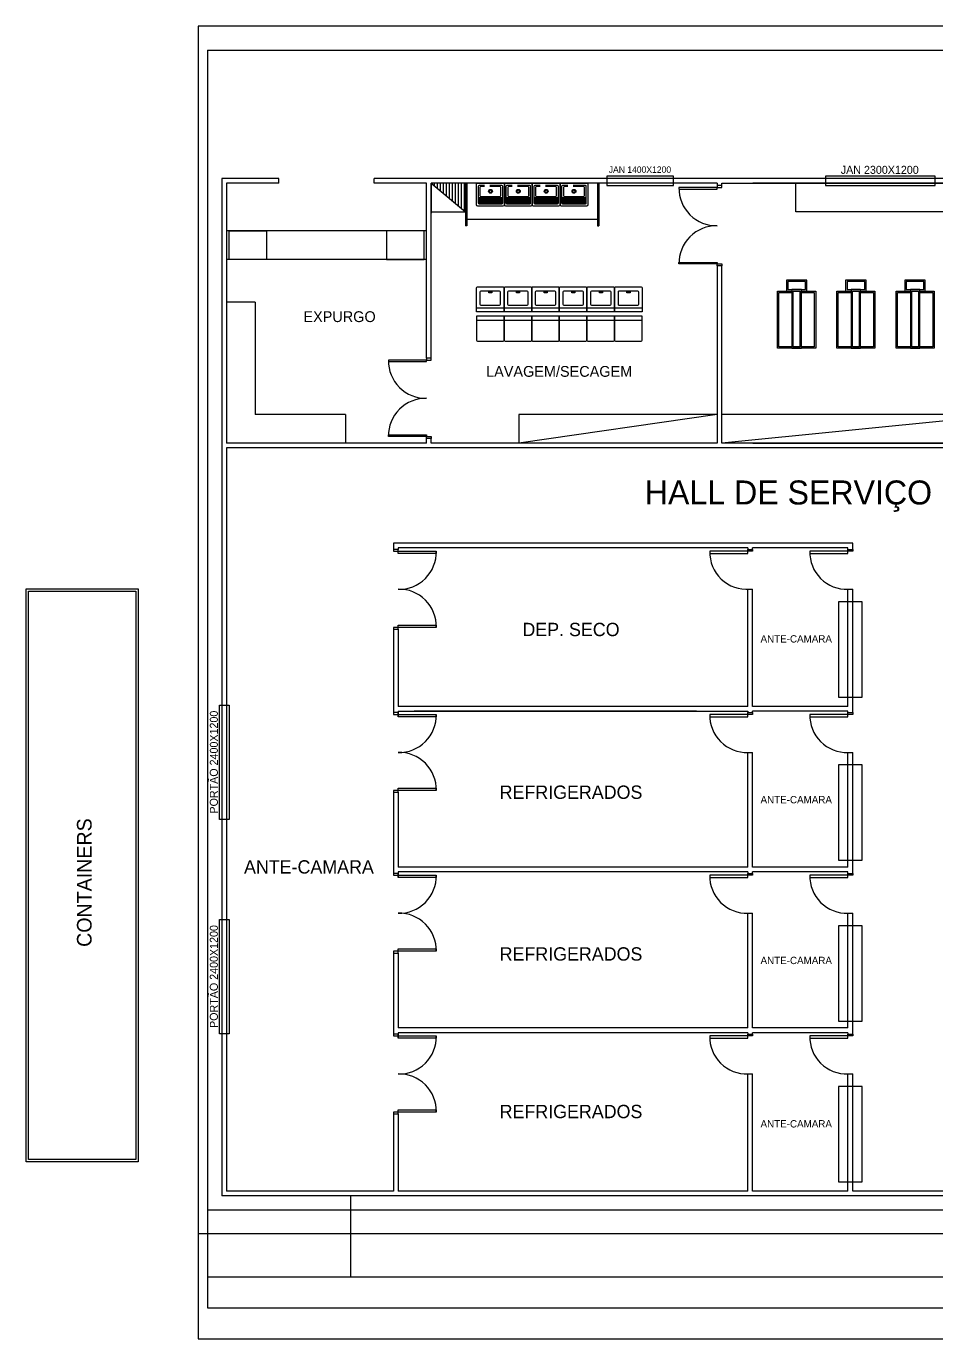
# Model space of a CAD drawing. Header units: millimetres. Extents: x -18806 to 201070, y -25046 to 92854.
# Drawn here: x 52294 to 71409, y 64984 to 92543 of the extents above; entities that cross this region are included whole.
import ezdxf
from ezdxf.enums import TextEntityAlignment as Align

# ---------------------------------------------------------------- set-up
doc = ezdxf.new("R2010")
doc.units = ezdxf.units.MM
doc.header["$LTSCALE"] = 50
for name, color, linetype in [('3', 3, 'Continuous'), ('AR APPL SPEC', 14, 'Continuous'), ('AR APPLIANCE', 1, 'Continuous')]:
    doc.layers.add(name, color=color, linetype=linetype)
doc.styles.add('1', font='stylu.ttf', dxfattribs={"width": 0.75, "height": 0.35})
doc.styles.add('2', font='stylu.ttf', dxfattribs={"height": 0.35})
doc.styles.get("Standard").update_dxf_attribs({"font": 'sanss___.ttf'})
doc.dimstyles.new('1', dxfattribs={"dimtxt": 0.2, "dimasz": 0.1, "dimexe": 0.1, "dimexo": 0.9, "dimgap": 0.1, "dimtad": 1, "dimzin": 0, "dimdsep": 46, "dimtxsty": '1', "dimsah": 1, "dimcen": -0.1, "dimclrt": 1, "dimadec": 0, "dimazin": 0, "dimtfac": 1, "dimtmove": 0, "dimatfit": 1, "dimfxl": 0, "dimtolj": 1, "dimtzin": 0, "dimarcsym": 0})

# ---------------------------------------------------------------- blocks, each defined once
blk = doc.blocks.new('*D148')
at = {"color": 0, "lineweight": -2}
for p, q in [((55900.80850625255, 67184.10221376408), (55900.80850625255, 64984.07884255012)), ((113170.8085062524, 67184.10221376408), (113170.8085062524, 64984.07884255012)), ((55901.00850625255, 64984.17884255012), (113170.6085062524, 64984.17884255012))]:
    blk.add_line(p, q, dxfattribs=at)
at = {"color": 0}
for points in [[(55901.00850625255, 64984.21217588345), (55901.00850625255, 64984.14550921679), (55900.80850625255, 64984.17884255012)], [(113170.6085062524, 64984.21217588345), (113170.6085062524, 64984.14550921679), (113170.8085062524, 64984.17884255012)]]:
    blk.add_solid(points, dxfattribs=at)
at = {"layer": 'Defpoints', "color": 0}
for p in [(55900.80850625255, 67185.00221376408), (113170.8085062524, 67185.00221376408), (113170.8085062524, 64984.17884255012)]:
    blk.add_point(p, dxfattribs=at)
at = {"color": 7, "insert": (84535.80850625246, 64984.46767856769), "char_height": 0.35, "attachment_point": 5, "style": '1'}
blk.add_mtext('\\A1;57270.00', dxfattribs=at)
blk = doc.blocks.new('*D149')
at = {"color": 0, "lineweight": -2}
for p, q in [((56100.80850625249, 67684.10221376408), (56100.80850625249, 65635.04462546263)), ((112970.8085062524, 67684.10221376408), (112970.8085062524, 65635.04462546263)), ((56101.00850625249, 65635.14462546264), (112970.6085062524, 65635.14462546264))]:
    blk.add_line(p, q, dxfattribs=at)
at = {"color": 0}
for points in [[(56101.00850625249, 65635.17795879598), (56101.00850625249, 65635.1112921293), (56100.80850625249, 65635.14462546264)], [(112970.6085062524, 65635.17795879598), (112970.6085062524, 65635.1112921293), (112970.8085062524, 65635.14462546264)]]:
    blk.add_solid(points, dxfattribs=at)
at = {"layer": 'Defpoints', "color": 0}
for p in [(56100.80850625249, 67685.00221376408), (112970.8085062524, 67685.00221376408), (112970.8085062524, 65635.14462546264)]:
    blk.add_point(p, dxfattribs=at)
at = {"color": 7, "insert": (84535.80850625243, 65635.4334614802), "char_height": 0.35, "attachment_point": 5, "style": '1'}
blk.add_mtext('\\A1;56870.00', dxfattribs=at)
blk = doc.blocks.new('*D150')
at = {"color": 0, "lineweight": -2}
for p, q in [((59100.80850625249, 67980.02730303151), (59100.80850625249, 66278.23863938903)), ((109970.8085062525, 67980.02730303151), (109970.8085062525, 66278.23863938903)), ((109970.6085062525, 66278.33863938904), (59101.00850625249, 66278.33863938904))]:
    blk.add_line(p, q, dxfattribs=at)
at = {"color": 0}
for points in [[(59101.00850625249, 66278.37197272238), (59101.00850625249, 66278.3053060557), (59100.80850625249, 66278.33863938904)], [(109970.6085062525, 66278.37197272238), (109970.6085062525, 66278.3053060557), (109970.8085062525, 66278.33863938904)]]:
    blk.add_solid(points, dxfattribs=at)
at = {"layer": 'Defpoints', "color": 0}
for p in [(59100.80850625249, 67980.92730303151), (109970.8085062525, 67980.92730303151), (59100.80850625249, 66278.33863938904)]:
    blk.add_point(p, dxfattribs=at)
at = {"color": 7, "insert": (84535.80850625249, 66278.62747540661), "char_height": 0.35, "attachment_point": 5, "style": '1'}
blk.add_mtext('\\A1;50870.00', dxfattribs=at)
blk = doc.blocks.new('*D151')
at = {"color": 0, "lineweight": -2}
for p, q in [((56100.80850625249, 66279.23863938903), (56100.80850625249, 66278.43863938905)), ((59100.60850625249, 66278.33863938904), (56101.00850625249, 66278.33863938904)), ((59100.80850625249, 66279.23863938903), (59100.80850625249, 66278.43863938905))]:
    blk.add_line(p, q, dxfattribs=at)
at = {"color": 0}
for points in [[(56101.00850625249, 66278.37197272238), (56101.00850625249, 66278.3053060557), (56100.80850625249, 66278.33863938904)], [(59100.60850625249, 66278.37197272238), (59100.60850625249, 66278.3053060557), (59100.80850625249, 66278.33863938904)]]:
    blk.add_solid(points, dxfattribs=at)
at = {"layer": 'Defpoints', "color": 0}
for p in [(56100.80850625249, 66278.33863938904), (56100.80850625249, 66278.33863938904), (59100.80850625249, 66278.33863938904)]:
    blk.add_point(p, dxfattribs=at)
at = {"color": 7, "insert": (57600.80850625249, 66278.6211979542), "char_height": 0.35, "attachment_point": 5, "style": '1'}
blk.add_mtext('\\A1;3000.00', dxfattribs=at)
blk = doc.blocks.new('A$C7C906D98')
at = {"layer": 'AR APPLIANCE'}
for p, q in [((-2.856153741959133e-06, 0.5599394705126315), (-2.856153741959133e-06, 0.01999886623400471)), ((0.5197965286035924, 0.5799394705126133), (0.01999714384623985, 0.5799394705126133)), ((0.4398968362247615, 0.5799394705126133), (0.4398968362247615, -1.133765977101575e-06)), ((0.5197965286035924, -1.133765977101575e-06), (0.5197965286035924, 0.5799394705126133)), ((0.09951124203098516, 0.3194962339132417), (0.09951124203098516, 0.2546058383102263)), ((0.1254603680188211, 0.3194962339132417), (0.09951124203098516, 0.3194962339132417)), ((0.1254603680188211, 0.2546058383102263), (0.1254603680188211, 0.3194962339132417)), ((0.09951124203098516, 0.2546058383102263), (0.1254603680188211, 0.2546058383102263)), ((0.01999714384623985, -1.133765977101575e-06), (0.5197965286035924, -1.133765977101575e-06))]:
    blk.add_line(p, q, dxfattribs=at)
blk.add_lwpolyline([(0.3879985842488622, 0.09999886623393195), (0.3879985842488622, 0.4799394705127042, 0.4142135623730951), (0.3679985842488804, 0.4999394705126861), (0.09999714384616709, 0.4999394705126861, 0.4142135623730989), (0.07999714384618528, 0.4799394705127042), (0.07999714384618528, 0.09999886623393195, 0.4142135623730935), (0.09999714384616709, 0.07999886623395014), (0.3679985842488804, 0.07999886623395014, 0.4142135623730951)], format="xyb", close=True, dxfattribs=at)
for centre, start, end in [((0.01999714384623985, 0.5599394705126315), 90, 180), ((0.01999714384623985, 0.01999886623400471), 180, 270)]:
    blk.add_arc(centre, 0.01999999999998181, start, end, dxfattribs=at)
at = {"layer": 'AR APPL SPEC', "flags": 9}
for tag, p in [('COLOR', (0.2260744239952146, 0.2837800947816049)), ('DESCRIPTION', (0.2449319305758308, 0.2837800947816049)), ('MFR', (0.2637894371564471, 0.2837800947816049))]:
    blk.add_attdef(tag, text='', height=0.01499999999998636, rotation=270, dxfattribs=at).set_placement(p, align=Align.CENTER)
blk = doc.blocks.new('A$C46325F95')
at = {"layer": 'AR APPLIANCE'}
for p, q in [((-2.856153741959133e-06, 0.5599411320632726), (-2.856153741959133e-06, 0.02000052778464578)), ((0.5197965286035924, 0.5799411320632544), (0.01999714384623985, 0.5799411320632544)), ((0.4398968362247615, 0.5799411320632544), (0.4398968362247615, 5.277846639728523e-07)), ((0.5197965286035924, 5.277846639728523e-07), (0.5197965286035924, 0.5799411320632544)), ((0.01999714384623985, 5.277846639728523e-07), (0.5197965286035924, 5.277846639728523e-07))]:
    blk.add_line(p, q, dxfattribs=at)
for centre, start, end in [((0.01999714384623985, 0.5599411320632726), 90, 180), ((0.01999714384623985, 0.02000052778464578), 180, 270)]:
    blk.add_arc(centre, 0.01999999999998181, start, end, dxfattribs=at)
blk = doc.blocks.new('A$C390A3152')
at = {"layer": '3', "color": 1}
for p, q in [((0.06099870183834355, 0.1675006794903879), (0.06099870183834355, 0.1755006794904261)), ((0.2904987018382599, 0.1755006794904261), (0.2904987018382599, 0.1675006794903879)), ((0.3009987018383526, 0.1675006794903879), (0.3009987018383526, 0.1755006794904261)), ((0.5274987018383399, 0.1645006794904589), (0.3039987018382817, 0.1645006794904589)), ((0.530498701838269, 0.1755006794904261), (0.530498701838269, 0.1675006794903879))]:
    blk.add_line(p, q, dxfattribs=at)
for points in [[(0.5599987018383672, 6.794904834350746e-07), (0.02999870183839448, 6.794904834350746e-07, -0.414213562373095), (-1.298161578233703e-06, 0.03000067949045615), (-1.298161578233703e-06, 0.4750006794903925, -0.414213562373095), (0.009998701838412671, 0.4850006794903834), (0.579998701838349, 0.4850006794903834, -0.414213562373095), (0.5899987018383399, 0.4750006794903925), (0.5899987018383399, 0.03000067949045615, -0.414213562373095)], [(0.2874987018383308, 0.1445006794904771), (0.06399870183827261, 0.1445006794904771, -0.414213562373095), (0.06099870183834355, 0.1475006794904061), (0.06099870183834355, 0.1555006794904443, -0.414213562373095), (0.06399870183827261, 0.1585006794904871), (0.2874987018383308, 0.1585006794904871, -0.414213562373095), (0.2904987018382599, 0.1555006794904443), (0.2904987018382599, 0.1475006794904061, -0.414213562373095)], [(0.2874987018383308, 0.1245006794903816), (0.06399870183827261, 0.1245006794903816, -0.414213562373095), (0.06099870183834355, 0.1275006794904243), (0.06099870183834355, 0.1355006794904625, -0.414213562373095), (0.06399870183827261, 0.1385006794903916), (0.2874987018383308, 0.1385006794903916, -0.414213562373095), (0.2904987018382599, 0.1355006794904625), (0.2904987018382599, 0.1275006794904243, -0.414213562373095)], [(0.2874987018383308, 0.1045006794903998), (0.06399870183827261, 0.1045006794903998, -0.414213562373095), (0.06099870183834355, 0.1075006794904425), (0.06099870183834355, 0.1155006794904807, -0.414213562373095), (0.06399870183827261, 0.1185006794904098), (0.2874987018383308, 0.1185006794904098, -0.414213562373095), (0.2904987018382599, 0.1155006794904807), (0.2904987018382599, 0.1075006794904425, -0.414213562373095)], [(0.2874987018383308, 0.08450067949041795), (0.06399870183827261, 0.08450067949041795, -0.414213562373095), (0.06099870183834355, 0.0875006794904607), (0.06099870183834355, 0.09550067949038521, -0.414213562373095), (0.06399870183827261, 0.09850067949042796), (0.2874987018383308, 0.09850067949042796, -0.414213562373095), (0.2904987018382599, 0.09550067949038521), (0.2904987018382599, 0.0875006794904607, -0.414213562373095)], [(0.2874987018383308, 0.06450067949043614), (0.06399870183827261, 0.06450067949043614, -0.414213562373095), (0.06099870183834355, 0.06750067949047889), (0.06099870183834355, 0.0755006794904034, -0.414213562373095), (0.06399870183827261, 0.07850067949044615), (0.2874987018383308, 0.07850067949044615, -0.414213562373095), (0.2904987018382599, 0.0755006794904034), (0.2904987018382599, 0.06750067949047889, -0.414213562373095)], [(0.2874987018383308, 0.04450067949045433), (0.06399870183827261, 0.04450067949045433, -0.414213562373095), (0.06099870183834355, 0.04750067949038339), (0.06099870183834355, 0.05550067949042159, -0.414213562373095), (0.06399870183827261, 0.05850067949046434), (0.2874987018383308, 0.05850067949046434, -0.414213562373095), (0.2904987018382599, 0.05550067949042159), (0.2904987018382599, 0.04750067949038339, -0.414213562373095)], [(0.5274987018383399, 0.1445006794904771), (0.3039987018382817, 0.1445006794904771, -0.414213562373095), (0.3009987018383526, 0.1475006794904061), (0.3009987018383526, 0.1555006794904443, -0.414213562373095), (0.3039987018382817, 0.1585006794904871), (0.5274987018383399, 0.1585006794904871, -0.414213562373095), (0.530498701838269, 0.1555006794904443), (0.530498701838269, 0.1475006794904061, -0.414213562373095)], [(0.5274987018383399, 0.1245006794903816), (0.3039987018382817, 0.1245006794903816, -0.414213562373095), (0.3009987018383526, 0.1275006794904243), (0.3009987018383526, 0.1355006794904625, -0.414213562373095), (0.3039987018382817, 0.1385006794903916), (0.5274987018383399, 0.1385006794903916, -0.414213562373095), (0.530498701838269, 0.1355006794904625), (0.530498701838269, 0.1275006794904243, -0.414213562373095)], [(0.5274987018383399, 0.1045006794903998), (0.3039987018382817, 0.1045006794903998, -0.414213562373095), (0.3009987018383526, 0.1075006794904425), (0.3009987018383526, 0.1155006794904807, -0.414213562373095), (0.3039987018382817, 0.1185006794904098), (0.5274987018383399, 0.1185006794904098, -0.414213562373095), (0.530498701838269, 0.1155006794904807), (0.530498701838269, 0.1075006794904425, -0.414213562373095)], [(0.5274987018383399, 0.08450067949041795), (0.3039987018382817, 0.08450067949041795, -0.414213562373095), (0.3009987018383526, 0.0875006794904607), (0.3009987018383526, 0.09550067949038521, -0.414213562373095), (0.3039987018382817, 0.09850067949042796), (0.5274987018383399, 0.09850067949042796, -0.414213562373095), (0.530498701838269, 0.09550067949038521), (0.530498701838269, 0.0875006794904607, -0.414213562373095)], [(0.5274987018383399, 0.06450067949043614), (0.3039987018382817, 0.06450067949043614, -0.414213562373095), (0.3009987018383526, 0.06750067949047889), (0.3009987018383526, 0.0755006794904034, -0.414213562373095), (0.3039987018382817, 0.07850067949044615), (0.5274987018383399, 0.07850067949044615, -0.414213562373095), (0.530498701838269, 0.0755006794904034), (0.530498701838269, 0.06750067949047889, -0.414213562373095)], [(0.5274987018383399, 0.04450067949045433), (0.3039987018382817, 0.04450067949045433, -0.414213562373095), (0.3009987018383526, 0.04750067949038339), (0.3009987018383526, 0.05550067949042159, -0.414213562373095), (0.3039987018382817, 0.05850067949046434), (0.5274987018383399, 0.05850067949046434, -0.414213562373095), (0.530498701838269, 0.05550067949042159), (0.530498701838269, 0.04750067949038339, -0.414213562373095)]]:
    blk.add_lwpolyline(points, format="xyb", close=True, dxfattribs=at)
for points in [[(0.03999870183838539, 0.2081277409985773), (0.03999870183838539, 0.425000679490438, -0.414213562373095), (0.0599987018383672, 0.4450006794904198), (0.1661027713198564, 0.4450006794904198)], [(0.2815693027598627, 0.4200006794904425), (0.4899987018384309, 0.4200006794904425, -0.414213562373095), (0.5099987018384127, 0.4000006794904607), (0.5099987018384127, 0.220000679490397, -0.414213562373095), (0.4899987018384309, 0.2000006794904152), (0.09999870183833082, 0.2000006794904152, -0.414213562373095), (0.079998701838349, 0.220000679490397), (0.079998701838349, 0.4000006794904607, -0.414213562373095), (0.09999870183833082, 0.4200006794904425), (0.1661027713198564, 0.4200006794904425)], [(0.2815693027598627, 0.4450006794904198), (0.5299987018383945, 0.4450006794904198, -0.414213562373095), (0.5499987018383763, 0.425000679490438), (0.5499987018383763, 0.2081277409985773)], [(0.5499987018383763, 0.2066277409986128), (0.5499987018383763, 0.1885006794904598, -0.414213562373095), (0.5399987018383854, 0.1785006794904689), (0.5274987018383399, 0.1785006794904689), (0.06399870183827261, 0.1785006794904689), (0.04999870183837629, 0.1785006794904689, -0.414213562373095), (0.03999870183838539, 0.1885006794904598), (0.03999870183838539, 0.2066277409986128)], [(0.5299987018383945, 0.04000067949044706), (0.0599987018383672, 0.04000067949044706, -0.414213562373095), (0.03999870183838539, 0.06000067949042887), (0.03999870183838539, 0.1800006794904334, -0.414213562373095)], [(0.5499987018383763, 0.1800006794904334), (0.5499987018383763, 0.06000067949042887, -0.414213562373095), (0.5299987018383945, 0.04000067949044706)]]:
    blk.add_lwpolyline(points, format="xyb", dxfattribs=at)
blk.add_lwpolyline([(0.2874987018383308, 0.1645006794904589), (0.06399870183827261, 0.1645006794904589)], dxfattribs=at)
for radius in [0.04000000000000001, 0.028]:
    blk.add_circle((0.2949987018382672, 0.3150006794904243), radius, dxfattribs=at)
for centre, start, end in [((0.06399870183827261, 0.1755006794904261), 90, 180), ((0.06399870183827261, 0.1675006794903879), 180, 270), ((0.2874987018382171, 0.1755006794904261), 0, 90), ((0.2874987018382171, 0.1675006794903879), 270, 0), ((0.3039987018382817, 0.1755006794904261), 90, 180), ((0.3039987018382817, 0.1675006794903879), 180, 270), ((0.5274987018382262, 0.1755006794904261), 0, 90), ((0.5274987018382262, 0.1675006794903879), 270, 0)]:
    blk.add_arc(centre, 0.003, start, end, dxfattribs=at)
blk = doc.blocks.new('A$C07E63663')
at = {"color": 5, "rotation": 180}
for p in [(0.5900018200238719, 0.4850021068588148), (1.18000182002379, 0.4850021068588148)]:
    blk.add_blockref('A$C390A3152', p, dxfattribs=at)

msp = doc.modelspace()

# ---------------------------------------------------------------- hatches: boundary and pattern name
h = msp.add_hatch()
h.set_pattern_fill('ANSI31', color=2, scale=20, angle=315.0000000000002, style=0)
h.set_pattern_definition([(270, (-279879.0788656506, 202729.2247425575), (-63.49999999999767, 0), [])])
h.paths.add_polyline_path([(60797.74961231899, 89246.16183107352), (61516.46497655107, 89246.16183107303), (61516.46497655107, 88646.16183107306)])

# ---------------------------------------------------------------- linework, layer by layer
at = {"color": 6}
for p, q in [((55900.80850625243, 92543.00221376395), (55900.80850625255, 67185.00221376408)), ((113170.8085062524, 92543.00221376395), (55900.80850625243, 92543.00221376395)), ((66361.8085062525, 78162.55221376402), (60439.80850625259, 78162.55221376402)), ((113170.8085062524, 67185.00221376408), (55900.80850625255, 67185.00221376408))]:
    msp.add_line(p, q, dxfattribs=at)
at = {"color": 3}
for p, q in [((56100.80850625249, 92043.00221376395), (112970.8085062524, 92043.00221376395)), ((56100.80850625249, 92043.00221376395), (56100.80850625249, 67685.00221376408)), ((112970.8085062524, 67685.00221376408), (56100.80850625249, 67685.00221376408))]:
    msp.add_line(p, q, dxfattribs=at)
at = {"color": 5}
for p, q in [((56400.80850625249, 89346.16183107268), (56400.80850625249, 67985.00221376408)), ((57599.27905928563, 89346.16183107268), (56400.80850625249, 89346.16183107268)), ((57599.27905928563, 89246.16183107306), (57599.27905928563, 89346.16183107268)), ((73615.14926597792, 89346.16183107268), (59599.27905928563, 89346.16183107268)), ((59599.27905928563, 89246.16183107306), (59599.27905928563, 89346.16183107268)), ((56500.80850625252, 89246.16183107306), (56500.80850625252, 83788.402213764)), ((57599.27905928563, 89246.16183107306), (56500.80850625252, 89246.16183107306)), ((60697.7496123189, 89246.16183107306), (59599.27905928563, 89246.16183107306)), ((60697.7496123189, 85572.8143656821), (60697.74961231863, 89246.16183107346)), ((60797.74961231893, 89246.16183107306), (60797.74961231893, 88621.06789794983)), ((66797.20837991576, 89246.16183107306), (60797.74961231893, 89246.16183107306)), ((61290.09015203947, 89246.16183107306), (60797.74961231893, 89246.16183107306)), ((60797.74961231915, 85572.8143656821), (60797.74961231864, 89246.16183107346)), ((66797.20837991576, 89246.16183107306), (66797.20837991552, 89196.16183107306)), ((66897.20837991577, 89196.16183107306), (66897.20837991577, 89246.16183107308)), ((66897.20837991577, 89246.16183107268), (72837.20837991634, 89246.16183107268)), ((72897.20837991634, 89246.16183107265), (67549.54891963663, 89246.16183107265)), ((66797.20837991552, 87511.74967915539), (66797.20837991609, 83788.40221376444)), ((66897.20837991606, 83788.40221376444), (66897.20837991577, 87511.74967915539)), ((60697.7496123189, 83788.4022137644), (56500.80850625252, 83788.402213764)), ((60697.7496123189, 83788.4022137644), (60697.7496123189, 83888.4022137644)), ((60797.74961231893, 83788.40221376444), (60797.74961231915, 83888.4022137644)), ((66797.20837991535, 83788.40221376426), (60797.74961231893, 83788.4022137645)), ((72897.20837991606, 83788.402213764), (66897.2083799143, 83788.40221376426)), ((56500.80850625252, 83688.402213764), (56500.80850625252, 68085.00221376408)), ((73615.14926597792, 83688.402213764), (56500.80850625252, 83688.4022137642)), ((67443.80850625245, 81588.40221376403), (60100.80850625254, 81588.40221376403)), ((69543.80850625246, 81588.40221376403), (67543.80850625246, 81588.40221376403)), ((67543.80850625246, 81556.05431847472), (67543.80850625236, 81588.402213764)), ((69543.80850625246, 81556.05431847472), (69543.80850625246, 81588.40221376403)), ((67443.80850625239, 78262.55221376405), (67443.80850625233, 80720.69514136895)), ((67452.72349057322, 80722.71866405432), (67543.80850625236, 80722.71866405432)), ((67543.8085062524, 78262.55221376405), (67543.8085062524, 80722.71866405432)), ((69543.80850625246, 78262.55221376402), (69543.80850625246, 80720.69514136895)), ((69543.80850625246, 80720.69514136895), (69643.80850625249, 80720.69514136895)), ((67443.80850625245, 78262.55221376402), (60100.80850625254, 78262.55221376402)), ((60100.80850625254, 78162.55221376402), (67443.80850625245, 78162.55221376402)), ((60439.80850625259, 78162.55221376402), (60439.80850625259, 78162.55221376402)), ((69543.80850625246, 78262.55221376402), (67543.80850625246, 78262.55221376402)), ((69543.80850625246, 78162.55221376402), (67543.80850625246, 78162.55221376402)), ((67543.80850625246, 78130.20431847469), (67543.80850625236, 78162.55221376396)), ((69543.80850625246, 78130.20431847469), (69543.80850625246, 78162.55221376402)), ((67443.80850625239, 74886.70221376402), (67443.80850625233, 77294.84514136892)), ((67452.72349057322, 77296.86866405429), (67543.80850625236, 77296.86866405429)), ((67543.8085062524, 74886.70221376402), (67543.8085062524, 77296.86866405429)), ((69543.80850625246, 74886.70221376402), (69543.80850625246, 77294.84514136892)), ((69543.80850625246, 77294.84514136892), (69643.80850625249, 77294.84514136892)), ((67443.80850625245, 74886.70221376402), (60100.80850625254, 74886.70221376403)), ((67443.80850625245, 74786.702213764), (60100.80850625254, 74786.702213764)), ((69543.80850625246, 74886.70221376402), (67543.80850625246, 74886.70221376402)), ((69543.80850625246, 74786.702213764), (67543.80850625246, 74786.702213764)), ((67543.80850625246, 74754.35431847468), (67543.80850625236, 74786.70221376396)), ((69543.80850625246, 74754.35431847468), (69543.80850625246, 74786.702213764)), ((67443.80850625239, 71510.85221376405), (67443.80850625233, 73918.99514136891)), ((67452.72349057322, 73921.01866405428), (67543.80850625236, 73921.01866405428)), ((67543.8085062524, 71510.85221376407), (67543.8085062524, 73921.01866405428)), ((69543.80850625246, 71510.85221376407), (69543.80850625246, 73918.99514136891)), ((69543.80850625246, 73918.99514136891), (69643.80850625249, 73918.99514136891)), ((67443.80850625245, 71510.85221376405), (60100.80850625254, 71510.85221376407)), ((67443.80850625245, 71410.85221376404), (60100.80850625254, 71410.85221376404)), ((69543.80850625246, 71510.85221376407), (67543.80850625246, 71510.85221376407)), ((69543.80850625246, 71410.85221376404), (67543.80850625246, 71410.85221376404)), ((67543.80850625252, 71378.50431847473), (67543.8085062524, 71410.85221376401)), ((69543.80850625246, 71410.85221376404), (69543.80850625246, 71378.50431847473)), ((67443.80850625245, 68085.00221376405), (67443.80850625239, 70543.14514136895)), ((67452.72349057328, 70545.16866405433), (67543.8085062524, 70545.16866405433)), ((67543.80850625246, 68085.00221376405), (67543.80850625246, 70545.16866405433)), ((69543.80850625246, 68085.00221376409), (69543.80850625246, 70543.14514136895)), ((69543.80850625246, 70543.14514136895), (69643.80850625249, 70543.14514136895)), ((60000.80850625252, 68085.00221376408), (56500.80850625252, 68085.00221376408)), ((67443.80850625245, 68085.00221376408), (60100.80850625254, 68085.00221376408)), ((69543.80850625246, 68085.00221376409), (67543.80850625246, 68085.00221376409)), ((71643.80850625249, 68085.00221376409), (69643.80850625249, 68085.00221376409)), ((71643.80850625249, 67985.00221376408), (56400.80850625249, 67985.00221376408))]:
    msp.add_line(p, q, dxfattribs=at)
at = {"color": 1}
msp.add_line((61546.4649765511, 88494.8422653628), (64284.68914084262, 88494.8422653628), dxfattribs=at)
at = {"color": 2}
for p, q in [((61546.4649765511, 88348.89538439247), (61516.46497655113, 88348.89538439247)), ((64284.68914084262, 88348.89538439247), (64314.6891408426, 88348.89538439247)), ((57100.80850625254, 86746.16183107259), (56500.80850625252, 86746.16183107259)), ((57100.80850625259, 86746.16183107259), (57100.80850625254, 84388.4022137644)), ((58997.74961231892, 84388.40221376426), (57100.80850625254, 84388.4022137644)), ((58997.74961231892, 84388.40221376426), (58997.74961231892, 83788.40221376435)), ((66797.20837991597, 84388.40221376446), (62631.58306416974, 83788.40221376438)), ((72897.20837991618, 84388.402213764), (66897.208379916, 84388.402213764)), ((72897.20837991618, 84388.402213764), (66897.20837991606, 83788.40221376444)), ((67549.54891963686, 83788.402213764), (72897.20837991612, 83788.40221376371))]:
    msp.add_line(p, q, dxfattribs=at)
at = {"color": 3}
for points in [[(64480.05964042876, 89396.16183107306), (64480.05964042876, 89196.16183107306), (65880.05964042881, 89196.16183107306), (65880.05964042881, 89396.16183107306)], [(69073.37864977645, 89396.1618310727), (69073.37864977645, 89196.1618310727), (71373.37864977647, 89196.1618310727), (71373.37864977647, 89396.1618310727)], [(56550.80850625254, 75888.75981452712), (56350.80850625254, 75888.75981452712), (56350.80850625254, 78288.75981452712), (56550.80850625254, 78288.75981452712)], [(56550.80850625254, 71386.8810141456), (56350.80850625254, 71386.8810141456), (56350.80850625254, 73786.8810141456), (56550.80850625254, 73786.8810141456)]]:
    msp.add_lwpolyline(points, close=True, dxfattribs=at)
at = {"color": 5}
for points in [[(66160.24961231866, 89246.16183107306), (60797.74961231893, 89246.16183107306)], [(69643.80850625249, 81556.05431847472), (69643.80850625249, 81688.40221376403), (69643.80850625249, 81688.40221376403), (60000.80850625252, 81688.40221376403)], [(60000.80850625252, 81688.40221376403), (60000.80850625252, 81556.0543184747)], [(60100.80850625254, 81588.40221376409), (60100.80850625254, 81556.0543184747)], [(67443.80850625245, 81588.40221376403), (67443.80850625245, 81556.05431847472)], [(69643.80850625249, 78130.20431847469), (69643.80850625249, 80720.69514136895)], [(60000.80850625252, 79885.33596426304), (60000.80850625252, 78130.20431847472)], [(60100.80850625254, 79885.33596426304), (60100.80850625254, 78262.55221376408)], [(60100.80850625254, 78162.55221376405), (60100.80850625254, 78044.84514136889)], [(67443.80850625245, 78162.55221376402), (67443.80850625245, 78130.20431847469)], [(69643.80850625249, 74718.99514136887), (69643.80850625249, 77294.84514136892)], [(60000.80850625252, 76459.48596426306), (60000.80850625252, 74718.9951413689)], [(60100.80850625254, 76459.48596426306), (60100.80850625254, 74886.70221376406)], [(60100.80850625254, 74786.70221376405), (60100.80850625254, 74668.99514136888)], [(67443.80850625245, 74786.702213764), (67443.80850625245, 74754.35431847468)], [(69643.80850625249, 71378.50431847473), (69643.80850625249, 73918.99514136891)], [(60000.80850625252, 73083.63596426306), (60000.80850625252, 71702.80221376407)], [(60100.80850625254, 73083.63596426306), (60100.80850625254, 71510.8522137641)], [(60000.80850625252, 71802.8022137641), (60000.80850625252, 71343.14514136895)], [(60100.80850625254, 71410.85221376408), (60100.80850625254, 71293.14514136894)], [(67443.8085062525, 71410.85221376404), (67443.8085062525, 71378.50431847473)], [(69643.80850625249, 68085.00221376408), (69643.80850625249, 68085.00221376408), (69643.80850625249, 70543.14514136895)], [(60000.80850625252, 69707.78596426311), (60000.80850625252, 68085.00221376408)], [(60100.80850625254, 69707.78596426311), (60100.80850625254, 68085.00221376408)]]:
    msp.add_lwpolyline(points, dxfattribs=at)
at = {"color": 2}
for points in [[(60797.74961231905, 89246.16183107303), (60797.74961231864, 88646.16183107306), (61516.46497655113, 88646.16183107306), (61516.46497655113, 89246.16183107303), (60797.74961231905, 89246.16183107352), (61516.46497655113, 88646.16183107306)], [(61516.46497655113, 89246.16183107303), (61516.46497655113, 88348.89538439247)], [(61546.4649765511, 89246.16183107303), (61546.4649765511, 88348.89538439247)], [(64284.68914084262, 89246.16183107303), (64284.68914084262, 88348.89538439247)], [(64314.6891408426, 89246.16183107303), (64314.6891408426, 88348.89538439247)], [(66797.20837991552, 89123.95575511418), (66797.20837991552, 89153.9557551142), (65997.20837991551, 89153.95575511415), (65997.20837991551, 89153.95575511415), (65997.20837991551, 89153.95575511415), (65997.20837991551, 89123.95575511418), (66797.20837991552, 89123.95575511418), (66797.20837991552, 89153.9557551142)], [(60697.74961231869, 88246.16183107276), (56500.80850625252, 88246.16183107259)], [(60697.74961231869, 87646.16183107274), (56500.80850625252, 87646.16183107256)], [(66797.20837991552, 87583.95575511426), (66797.20837991552, 87553.95575511418), (65997.20837991551, 87553.95575511424), (65997.20837991551, 87553.95575511424), (65997.20837991551, 87553.95575511424), (65997.20837991551, 87583.95575511426), (66797.20837991552, 87583.95575511426), (66797.20837991552, 87553.95575511418)], [(68567.72183420937, 86983.270609904), (68682.34193160511, 86983.270609904), (68682.34193160511, 87210.03534239676), (68253.1017368137, 87210.03534239676), (68253.1017368137, 86983.270609904), (68367.72183420938, 86983.270609904)], [(69810.94340123447, 86983.270609904), (69925.56349863022, 86983.270609904), (69925.56349863022, 87210.03534239676), (69496.3233038388, 87210.03534239676), (69496.3233038388, 86983.270609904), (69610.94340123449, 86983.270609904)], [(71054.16496825957, 86983.270609904), (71168.78506565532, 86983.270609904), (71168.78506565532, 87210.03534239676), (70739.5448708639, 87210.03534239676), (70739.5448708639, 86983.270609904), (70854.16496825959, 86983.270609904)], [(60697.7496123189, 85500.6082897232), (60697.7496123189, 85530.60828972323), (59897.74961231889, 85530.60828972317), (59897.74961231889, 85530.60828972317), (59897.74961231889, 85530.60828972317), (59897.74961231889, 85500.6082897232), (60697.7496123189, 85500.6082897232), (60697.7496123189, 85530.60828972323)], [(66797.20837991597, 84388.40221376446), (66797.20837991597, 84388.40221376446), (62631.58306416974, 84388.40221376438), (62631.58306416974, 83788.40221376438)], [(60697.7496123189, 83960.60828972331), (60697.7496123189, 83930.60828972323), (59897.74961231889, 83930.60828972328), (59897.74961231889, 83930.60828972328), (59897.74961231889, 83930.60828972328), (59897.74961231889, 83960.60828972331), (60697.7496123189, 83960.60828972331), (60697.7496123189, 83930.60828972323)]]:
    msp.add_lwpolyline(points, dxfattribs=at)
for points in [[(66797.20837991552, 89153.9557551142), (66897.20837991577, 89153.9557551142), (66897.20837991577, 89196.16183107306), (66797.20837991552, 89196.16183107306)], [(56553.01495119286, 87646.16183107256), (56553.01495119286, 88246.16183107259), (57340.12432160309, 88246.16183107259), (57340.12432160309, 87646.16183107256)], [(60645.54316737835, 87646.16183107274), (60645.54316737835, 88246.16183107276), (59858.43379696811, 88246.16183107276), (59858.43379696811, 87646.16183107274)], [(66797.20837991552, 87553.95575511418), (66897.20837991577, 87553.95575511418), (66897.20837991577, 87511.74967915539), (66797.20837991552, 87511.74967915539)], [(68283.10173681367, 87013.270609904), (68652.34193160514, 87013.270609904), (68652.34193160514, 87180.03534239676), (68283.10173681367, 87180.03534239676)], [(69526.32330383877, 87013.270609904), (69895.56349863025, 87013.270609904), (69895.56349863025, 87180.03534239676), (69526.32330383877, 87180.03534239676)], [(70769.54487086387, 87013.270609904), (71138.78506565535, 87013.270609904), (71138.78506565535, 87180.03534239676), (70769.54487086387, 87180.03534239676)], [(60697.7496123189, 85530.60828972323), (60797.74961231915, 85530.60828972323), (60797.74961231915, 85572.8143656821), (60697.7496123189, 85572.8143656821)], [(60697.7496123189, 83930.60828972323), (60797.74961231915, 83930.60828972323), (60797.74961231915, 83888.4022137644), (60697.7496123189, 83888.4022137644)], [(60100.80850625254, 81520.69514136892), (60100.80850625254, 81556.0543184747), (60000.80850625252, 81556.0543184747), (60000.80850625252, 81520.69514136892)], [(60100.80850625254, 81520.69514136892), (60900.80850625255, 81520.69514136892), (60900.80850625255, 81520.69514136892), (60900.80850625255, 81470.69514136887), (60100.80850625254, 81470.69514136887)], [(67443.80850625245, 81520.6951413689), (66643.80850625243, 81520.6951413689), (66643.80850625243, 81520.6951413689), (66643.80850625243, 81470.6951413689), (67443.80850625245, 81470.6951413689)], [(67443.80850625245, 81520.6951413689), (67443.80850625245, 81556.05431847472), (67543.80850625246, 81556.05431847472), (67543.80850625246, 81520.6951413689)], [(69543.80850625246, 81520.6951413689), (68743.80850625246, 81520.6951413689), (68743.80850625246, 81520.6951413689), (68743.80850625246, 81470.6951413689), (69543.80850625246, 81470.6951413689)], [(69543.80850625246, 81520.6951413689), (69543.80850625246, 81556.05431847472), (69643.80850625249, 81556.05431847472), (69643.80850625249, 81520.6951413689)], [(60100.80850625254, 79970.69514136887), (60900.80850625255, 79970.69514136887), (60900.80850625255, 79970.69514136887), (60900.80850625255, 79920.69514136892), (60100.80850625254, 79920.69514136892)], [(60100.80850625254, 79885.33596426304), (60100.80850625254, 79920.69514136887), (60000.80850625252, 79920.69514136887), (60000.80850625252, 79885.33596426304)], [(60100.80850625254, 78094.84514136892), (60100.80850625254, 78130.20431847472), (60000.80850625252, 78130.20431847472), (60000.80850625252, 78094.84514136892)], [(60100.80850625254, 78094.84514136892), (60900.80850625255, 78094.84514136892), (60900.80850625255, 78094.84514136892), (60900.80850625255, 78044.84514136889), (60100.80850625254, 78044.84514136889)], [(67443.80850625245, 78094.84514136886), (66643.80850625243, 78094.84514136886), (66643.80850625243, 78094.84514136886), (66643.80850625243, 78044.84514136886), (67443.80850625245, 78044.84514136886)], [(67443.80850625245, 78094.84514136886), (67443.80850625245, 78130.20431847469), (67543.80850625246, 78130.20431847469), (67543.80850625246, 78094.84514136886)], [(69543.80850625246, 78094.84514136889), (68743.80850625246, 78094.84514136889), (68743.80850625246, 78094.84514136889), (68743.80850625246, 78044.84514136886), (69543.80850625246, 78044.84514136886)], [(69543.80850625246, 78094.84514136889), (69543.80850625246, 78130.20431847469), (69643.80850625249, 78130.20431847469), (69643.80850625249, 78094.84514136889)], [(60100.80850625254, 76459.48596426306), (60100.80850625254, 76494.84514136883), (60000.80850625252, 76494.84514136883), (60000.80850625252, 76459.48596426306)], [(60100.80850625254, 76544.8451413689), (60900.80850625255, 76544.8451413689), (60900.80850625255, 76544.8451413689), (60900.80850625255, 76494.84514136889), (60100.80850625254, 76494.84514136889)], [(60100.80850625254, 74718.9951413689), (60100.80850625254, 74754.35431847473), (60000.80850625252, 74754.35431847473), (60000.80850625252, 74718.9951413689)], [(60100.80850625254, 74718.9951413689), (60900.80850625255, 74718.9951413689), (60900.80850625255, 74718.9951413689), (60900.80850625255, 74668.99514136888), (60100.80850625254, 74668.99514136888)], [(67443.80850625245, 74718.99514136885), (66643.80850625243, 74718.99514136885), (66643.80850625243, 74718.99514136885), (66643.80850625243, 74668.99514136885), (67443.80850625245, 74668.99514136885)], [(67443.80850625245, 74718.99514136885), (67443.80850625245, 74754.35431847468), (67543.80850625246, 74754.35431847468), (67543.80850625246, 74718.99514136885)], [(69543.80850625246, 74718.99514136887), (68743.80850625246, 74718.99514136887), (68743.80850625246, 74718.99514136887), (68743.80850625246, 74668.99514136885), (69543.80850625246, 74668.99514136885)], [(69543.80850625246, 74718.99514136887), (69543.80850625246, 74754.35431847468), (69643.80850625249, 74754.35431847468), (69643.80850625249, 74718.99514136887)], [(60100.80850625254, 73083.63596426306), (60100.80850625254, 73118.99514136882), (60000.80850625252, 73118.99514136882), (60000.80850625252, 73083.63596426306)], [(60100.80850625254, 73168.99514136888), (60900.80850625255, 73168.99514136888), (60900.80850625255, 73168.99514136888), (60900.80850625255, 73118.99514136888), (60100.80850625254, 73118.99514136888)], [(60100.80850625254, 71343.14514136895), (60100.80850625254, 71378.50431847476), (60000.80850625252, 71378.50431847476), (60000.80850625252, 71343.14514136895)], [(67443.8085062525, 71343.1451413689), (67443.8085062525, 71378.50431847473), (67543.80850625252, 71378.50431847473), (67543.80850625252, 71343.1451413689)], [(69543.80850625246, 71343.1451413689), (69543.80850625246, 71378.50431847473), (69643.80850625249, 71378.50431847473), (69643.80850625249, 71343.1451413689)], [(60100.80850625254, 71343.14514136895), (60900.80850625255, 71343.14514136895), (60900.80850625255, 71343.14514136895), (60900.80850625255, 71293.14514136894), (60100.80850625254, 71293.14514136894)], [(67443.8085062525, 71343.1451413689), (66643.80850625249, 71343.1451413689), (66643.80850625249, 71343.1451413689), (66643.80850625249, 71293.1451413689), (67443.8085062525, 71293.1451413689)], [(69543.80850625246, 71343.1451413689), (68743.80850625246, 71343.1451413689), (68743.80850625246, 71343.1451413689), (68743.80850625246, 71293.1451413689), (69543.80850625246, 71293.1451413689)], [(60100.80850625254, 69707.78596426311), (60100.80850625254, 69743.14514136892), (60000.80850625252, 69743.14514136892), (60000.80850625252, 69707.78596426311)], [(60100.80850625254, 69793.14514136894), (60900.80850625255, 69793.14514136894), (60900.80850625255, 69793.14514136894), (60900.80850625255, 69743.14514136892), (60100.80850625254, 69743.14514136892)]]:
    msp.add_lwpolyline(points, close=True, dxfattribs=at)
at = {"color": 1}
for points in [[(72397.20837991628, 88646.16183107247), (72397.20837991628, 88646.16183107247), (68448.07800891098, 88646.16183107268), (68448.07800891098, 89246.16183107268)], [(68567.72183420937, 86983.270609904), (68866.83583728725, 86983.270609904), (68866.83583728725, 85783.270609904), (68066.83583728723, 85783.270609904), (68066.83583728723, 86983.270609904), (68367.72183420938, 86983.270609904)], [(68367.72183420938, 85813.270609904), (68096.8358372872, 85813.270609904), (68096.8358372872, 86953.270609904), (68367.72183420938, 86953.270609904)], [(68567.72183420937, 86953.270609904), (68836.83583728728, 86953.270609904), (68836.83583728728, 85813.270609904), (68567.72183420937, 85813.270609904)], [(69810.94340123447, 86983.270609904), (70110.05740431235, 86983.270609904), (70110.05740431235, 85783.270609904), (69310.05740431233, 85783.270609904), (69310.05740431233, 86983.270609904), (69610.94340123449, 86983.270609904)], [(69610.94340123449, 85813.270609904), (69340.0574043123, 85813.270609904), (69340.0574043123, 86953.270609904), (69610.94340123449, 86953.270609904)], [(69810.94340123447, 86953.270609904), (70080.05740431238, 86953.270609904), (70080.05740431238, 85813.270609904), (69810.94340123447, 85813.270609904)], [(71054.16496825957, 86983.270609904), (71353.27897133745, 86983.270609904), (71353.27897133745, 85783.270609904), (70553.27897133744, 85783.270609904), (70553.27897133744, 86983.270609904), (70854.16496825959, 86983.270609904)], [(70854.16496825959, 85813.270609904), (70583.27897133741, 85813.270609904), (70583.27897133741, 86953.270609904), (70854.16496825959, 86953.270609904)], [(71054.16496825957, 86953.270609904), (71323.27897133748, 86953.270609904), (71323.27897133748, 85813.270609904), (71054.16496825957, 85813.270609904)]]:
    msp.add_lwpolyline(points, dxfattribs=at)
at = {"color": 3}
for points in [[(68467.72183420941, 87013.270609904), (68367.72183420938, 87013.270609904), (68367.72183420938, 85783.270609904), (68567.72183420937, 85783.270609904), (68567.72183420937, 87013.270609904), (68367.72183420938, 87013.270609904)], [(68537.7218342094, 86983.270609904), (68537.7218342094, 85813.270609904), (68397.72183420935, 85813.270609904), (68397.72183420935, 86983.270609904), (68537.7218342094, 86983.270609904)], [(69710.94340123452, 87013.270609904), (69610.94340123449, 87013.270609904), (69610.94340123449, 85783.270609904), (69810.94340123447, 85783.270609904), (69810.94340123447, 87013.270609904), (69610.94340123449, 87013.270609904)], [(69780.9434012345, 86983.270609904), (69780.9434012345, 85813.270609904), (69640.94340123446, 85813.270609904), (69640.94340123446, 86983.270609904), (69780.9434012345, 86983.270609904)], [(70954.16496825962, 87013.270609904), (70854.16496825959, 87013.270609904), (70854.16496825959, 85783.270609904), (71054.16496825957, 85783.270609904), (71054.16496825957, 87013.270609904), (70854.16496825959, 87013.270609904)], [(71024.1649682596, 86983.270609904), (71024.1649682596, 85813.270609904), (70884.16496825956, 85813.270609904), (70884.16496825956, 86983.270609904), (71024.1649682596, 86983.270609904)]]:
    msp.add_lwpolyline(points, dxfattribs=at)
at = {"color": 6}
for points in [[(54643.63515432361, 68697.23077335567), (52293.63515432365, 68697.23077335567), (52293.63515432365, 80732.23077335567), (54643.63515432361, 80732.23077335567)], [(54593.63515432359, 68747.23077335568), (52343.63515432359, 68747.23077335568), (52343.63515432359, 80682.23077335567), (54593.63515432359, 80682.23077335567)]]:
    msp.add_lwpolyline(points, close=True, dxfattribs=at)
at = {"color": 1}
for points in [[(69843.80850625248, 80457.19849480054), (69343.80850625248, 80457.19849480054), (69343.80850625248, 78457.19849480054), (69843.80850625248, 78457.19849480054)], [(69843.80850625248, 77031.34849480054), (69343.80850625248, 77031.34849480054), (69343.80850625248, 75031.34849480054), (69843.80850625248, 75031.34849480052)], [(69843.80850625248, 73655.49849480051), (69343.80850625248, 73655.49849480051), (69343.80850625248, 71655.49849480051), (69843.80850625248, 71655.4984948005)], [(69843.80850625248, 70279.64849480055), (69343.80850625248, 70279.64849480055), (69343.80850625248, 68279.64849480055), (69843.80850625248, 68279.64849480055)]]:
    msp.add_lwpolyline(points, close=True, dxfattribs=at)
for centre, radius, start, end in [((66782.2083799153, 89138.95575511409), 785.1432990223958, 178.9053094080023, 271.0946905917883), ((66782.20837991536, 87568.95575511424), 785.143299022399, 88.90530940821168, 181.0946905919977), ((60682.7496123187, 85515.60828972314), 785.1432990223958, 178.9053094080023, 271.0946905917883), ((60682.7496123187, 83945.60828972326), 785.1432990224001, 88.90530940821168, 181.0946905919977)]:
    msp.add_arc(centre, radius, start, end, dxfattribs=at)
at = {"color": 2}
for centre, radius, start, end in [((60125.80850625252, 81495.69514136895), 775.4031209635764, 268.1523897339836, 1.847610265806424), ((67418.8085062524, 81495.69514136892), 775.403120963518, 178.1523897341936, 274.5340905255596), ((69518.80850625243, 81495.6951413689), 775.4031209635186, 178.1523897341936, 271.8476102660164), ((60125.80850625252, 79945.6951413689), 775.4031209635764, 358.1523897341936, 91.84761026601643), ((60125.80850625258, 78069.84514136892), 775.4031209635195, 268.1523897339836, 1.847610265806424), ((67418.8085062524, 78069.84514136889), 775.403120963518, 178.1523897341936, 271.8476102660164), ((69518.80850625243, 78069.84514136892), 775.403120963518, 178.1523897341936, 271.8476102660164), ((60125.80850625252, 76519.84514136886), 775.4031209635764, 358.1523897341936, 91.84761026601643), ((60125.80850625258, 74693.99514136893), 775.4031209635195, 268.1523897339836, 1.847610265806424), ((67418.8085062524, 74693.99514136888), 775.403120963518, 178.1523897341936, 271.8476102660164), ((69518.80850625243, 74693.99514136888), 775.403120963518, 178.1523897341936, 271.8476102660164), ((60125.80850625252, 73143.99514136885), 775.4031209635764, 358.1523897341936, 91.84761026601643), ((60125.80850625258, 71318.14514136896), 775.4031209635195, 268.1523897339836, 1.847610265806424), ((67418.80850625246, 71318.14514136894), 775.4031209635195, 178.1523897341936, 271.8476102660164), ((69518.80850625243, 71318.14514136894), 775.403120963518, 178.1523897341936, 271.8476102660164), ((60125.80850625252, 69768.1451413689), 775.4031209635764, 358.1523897341936, 91.84761026601643)]:
    msp.add_arc(centre, radius, start, end, dxfattribs=at)

# ---------------------------------------------------------------- block references
at = {"color": 5}
for name, p, xscale, yscale, zscale, rotation in [('A$C07E63663', (62915.58014570054, 89246.1632441681), 990.0000000000073, 990.0000000000146, 990.0000000000001, 180), ('A$C07E63663', (64083.78014570038, 89246.1632441681), 990.0000000000073, 990.0000000000146, 990.0000000000001, 180), ('A$C7C906D98', (62324.9076072785, 87068.20442466578), -1000, 1000, 1000, 90), ('A$C7C906D98', (62904.8482115571, 87068.20442466578), -1000, 1000, 1000, 90), ('A$C7C906D98', (63484.78881583568, 87068.20442466578), -1000, 1000, 1000, 90), ('A$C7C906D98', (64064.72942011426, 87068.20442466578), -1000, 1000, 1000, 90), ('A$C7C906D98', (64644.67002439286, 87068.20442466578), -1000, 1000, 1000, 90), ('A$C7C906D98', (65224.61062867145, 87068.20442466578), -1000, 1000, 1000, 90), ('A$C46325F95', (62324.90926882914, 85932.31850318608), 1000, 1000, 1000, 90), ('A$C46325F95', (62904.84987310773, 85932.31850318608), 1000, 1000, 1000, 90), ('A$C46325F95', (63484.79047738631, 85932.31850318608), 1000, 1000, 1000, 90), ('A$C46325F95', (64064.73108166491, 85932.31850318608), 1000, 1000, 1000, 90), ('A$C46325F95', (64644.6716859435, 85932.31850318608), 1000, 1000, 1000, 90), ('A$C46325F95', (65224.6122902221, 85932.31850318608), 1000, 1000, 1000, 90)]:
    msp.add_blockref(name, p, dxfattribs=dict(at, xscale=xscale, yscale=yscale, zscale=zscale, rotation=rotation))

# ---------------------------------------------------------------- texts
at = {"color": 7, "style": '2'}
for s, height, p in [('JAN 1400X1200', 134.4000000000019, (65177.40724736798, 89464.90644003899)), ('JAN 2300X1200', 168, (70212.36259125995, 89444.15079727536)), ('EXPURGO', 226.8, (58871.14092084819, 86331.61373470706)), ('LAVAGEM/SECAGEM', 226.8000000000086, (63481.67853196687, 85182.29034925133)), ('HALL DE SERVIÇO', 504.0000000000262, (68295.35796583458, 82501.53968967427)), ('DEP. SECO', 279.9999999999999, (63730.30390730005, 79736.77768778426)), ('ANTE-CAMARA', 153.9999999999953, (68458.75039057997, 79602.34662837215)), ('REFRIGERADOS', 279.9999999999999, (63730.30390730005, 76320.33837450281)), ('ANTE-CAMARA', 153.9999999999953, (68458.75039057997, 76226.49662837213)), ('ANTE-CAMARA', 279.9999999999999, (58228.16662361728, 74751.63794857422)), ('REFRIGERADOS', 279.9999999999999, (63730.30390730005, 72924.01165405268)), ('ANTE-CAMARA', 153.9999999999953, (68458.75039057997, 72850.64662837217)), ('REFRIGERADOS', 279.9999999999999, (63730.30390730005, 69615.52213155455)), ('ANTE-CAMARA', 153.9999999999953, (68458.75039057997, 69420.05837296357))]:
    msp.add_text(s, height=height, dxfattribs=at).set_placement(p, align=Align.CENTER)
for s, height, p in [('PORTÃO 2400X1200', 168, (56315.72389033309, 77091.89139142126)), ('CONTAINERS', 307.9999999999984, (53665.9996452636, 74562.18571899801)), ('PORTÃO 2400X1200', 168, (56315.72389033309, 72590.01259103973))]:
    msp.add_text(s, height=height, rotation=90, dxfattribs=at).set_placement(p, align=Align.CENTER)

# ---------------------------------------------------------------- dimensions: what is measured, and where the dimension line sits
at = {"color": 0}
for base, p1, p2, picture, middle in [((59100.80850625249, 66278.33863938904), (109970.8085062525, 67980.92730303151), (59100.80850625249, 67980.92730303151), '*D150', (84535.80850625249, 66278.62747540661)), ((112970.8085062524, 65635.14462546264), (56100.80850625249, 67685.00221376408), (112970.8085062524, 67685.00221376408), '*D149', (84535.80850625243, 65635.4334614802)), ((113170.8085062524, 64984.17884255012), (55900.80850625255, 67185.00221376408), (113170.8085062524, 67185.00221376408), '*D148', (84535.80850625246, 64984.46767856769)), ((56100.80850625249, 66278.33863938904), (59100.80850625249, 66278.33863938904), (56100.80850625249, 66278.33863938904), '*D151', (57600.80850625249, 66278.6211979542))]:
    dim = msp.add_linear_dim(base=base, p1=p1, p2=p2, dimstyle='1', override={"dimtxt": 0.36, "dimasz": 0.2, "dimcen": 0, "dimclrt": 7}, dxfattribs=at)
    dim.commit()
    dim.dimension.update_dxf_attribs({"geometry": picture, "text_midpoint": middle})

doc.saveas('drawing.dxf')
